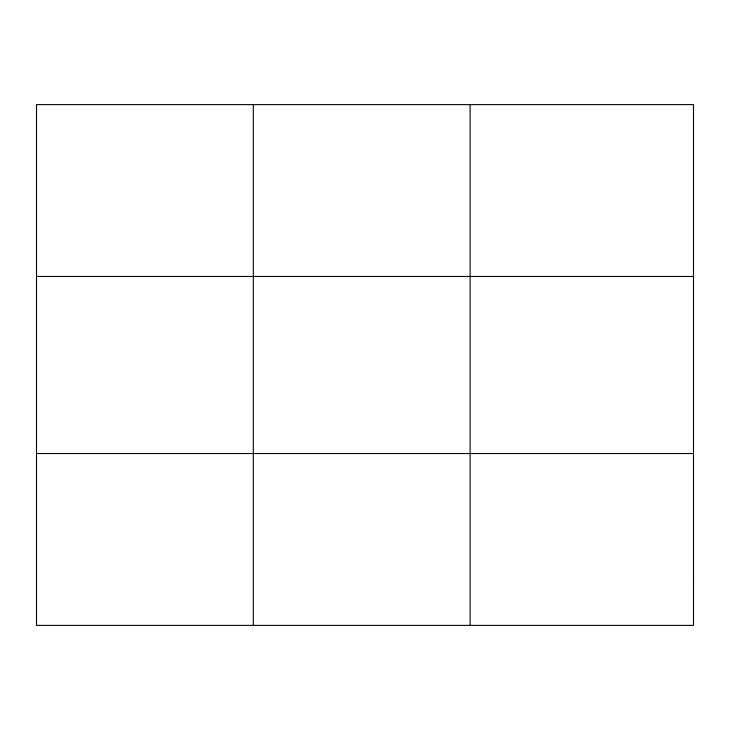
<?xml version="1.0" encoding="UTF-8"?>
<svg xmlns="http://www.w3.org/2000/svg" width="730" height="730" viewBox="0 0 730 730"><rect width="100%" height="100%" fill="white"/><g stroke="black" fill="none" stroke-linecap="round" stroke-linejoin="round"><path stroke-width="1.09" d="M253.31 625.382L253.31 104.618M470.12 625.382L470.12 104.618M36.5 276.469L693.5 276.469M36.5 453.531L693.5 453.531M693.5 582.421L693.5 625.382L36.5 625.382L36.5 104.618L693.5 104.618L693.5 582.421"/></g></svg>
